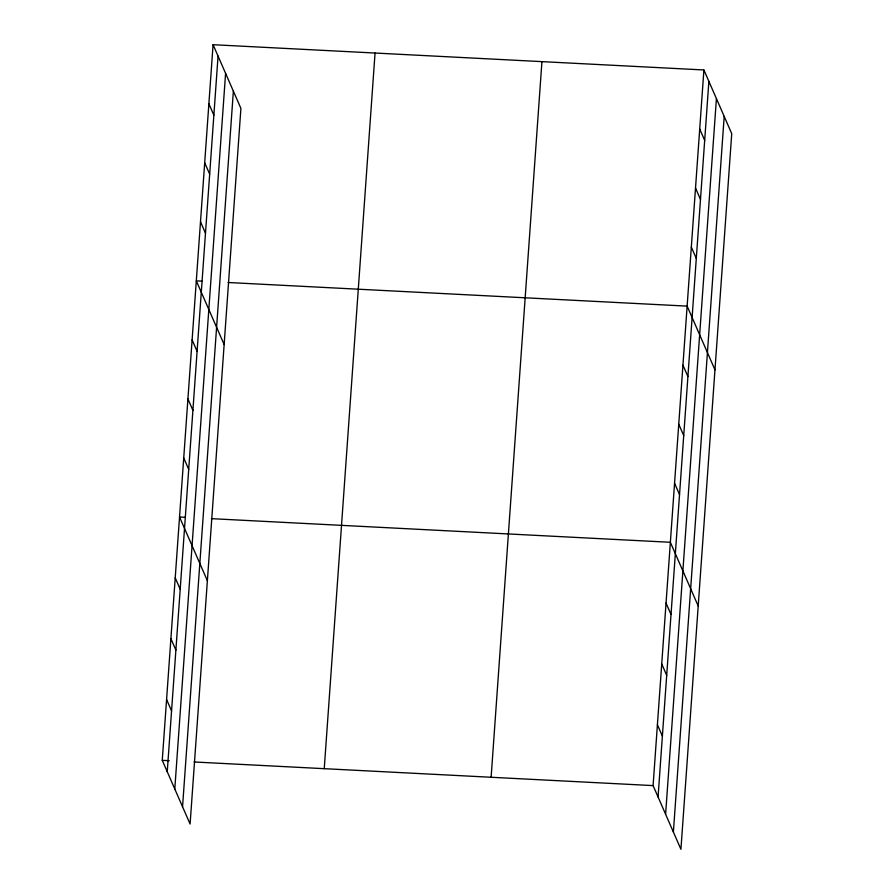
<?xml version="1.0" encoding="UTF-8"?>
<svg xmlns="http://www.w3.org/2000/svg" width="894" height="894" viewBox="0 0 894 894"><rect width="100%" height="100%" fill="white"/><g stroke="black" fill="none" stroke-linecap="round" stroke-linejoin="round"><path stroke-width="1.34" d="M213.074 44.7L240.911 108.397L190.098 824.033L162.261 760.336L213.074 44.7L703.902 69.967L731.739 133.664L680.926 849.3L653.089 785.602L703.902 69.967M167.245 771.723L218.058 56.087M174.788 788.989L225.59 73.353M182.555 806.768L233.368 91.132M324.243 768.672L375.055 53.037M491.119 777.266L541.932 61.63M658.062 796.99L708.875 81.354M665.605 814.255L716.418 98.608M673.383 832.035L724.196 116.399M201.843 281.141L196.311 280.861L224.137 344.559M228.149 282.504L687.14 306.128L714.965 369.825M185.08 517.302L179.538 517.023L207.374 580.72M211.386 518.654L670.366 542.289L698.203 605.987M162.261 760.336L169.19 760.693M194.11 761.979L653.089 785.602M699.711 129.004L704.684 140.392M695.521 188.042L700.494 199.429M691.33 247.079L696.303 258.467M682.949 365.165L687.922 376.553M678.747 424.203L683.731 435.59M674.557 483.241L679.529 494.628M666.052 603.115L671.025 614.502M661.728 663.94L666.701 675.328M657.414 724.766L662.387 736.153M208.883 103.738L213.856 115.125M204.692 162.775L209.665 174.162M200.502 221.824L205.475 233.211M192.121 339.899L197.093 351.286M187.93 398.936L192.903 410.324M183.739 457.985L188.712 469.361M175.224 577.848L180.197 589.235M170.899 638.674L175.883 650.061M166.586 699.51L171.559 710.898"/></g></svg>
